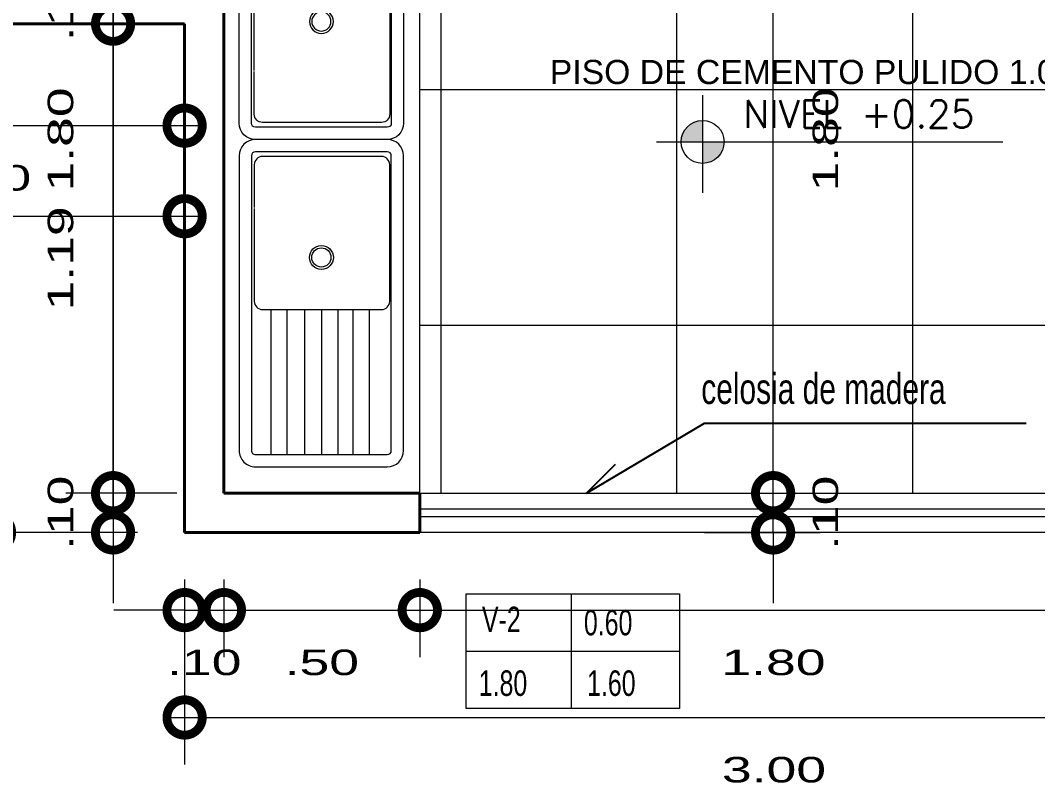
# Model space of a CAD drawing. Header units: inches. Extents: x 155.3 to 248.5, y 20.6 to 88.6.
# Drawn here: x 213.975 to 216.564, y 63.026 to 64.976 of the extents above; entities that cross this region are included whole.
import ezdxf

# ---------------------------------------------------------------- set-up
doc = ezdxf.new("R2010")
doc.units = ezdxf.units.IN
doc.header["$MEASUREMENT"] = 0
doc.linetypes.add('CONTINUA', pattern=[0])
for name, color, linetype in [('COTAS', 252, 'Continuous'), ('MOBILIARIO', 252, 'Continuous'), ('MURO', 7, 'Continuous'), ('PUERTAS', 23, 'Continuous'), ('TEXTOS PLANTA', 7, 'Continuous'), ('TEXTURAS', 251, 'Continuous')]:
    doc.layers.add(name, color=color, linetype=linetype)
doc.styles.add('Celso', font='swissel.ttf', dxfattribs={"width": 1.5})
doc.styles.add('ROMANS', font='romans', dxfattribs={"width": 1.1, "height": 1})
doc.styles.get("Standard").update_dxf_attribs({"font": 'arial.ttf'})
doc.dimstyles.new('PLANTA 1-50', dxfattribs={"dimtxt": 0.065, "dimasz": 0.18, "dimexe": 0.12, "dimexo": 0.12, "dimgap": 0.1, "dimtad": 2, "dimzin": 4, "dimdsep": 46, "dimtxsty": 'Celso', "dimblk": 'DOTSMALL', "dimcen": 0.065, "dimdle": 0.05, "dimclrd": 14, "dimclre": 251, "dimclrt": 256, "dimaunit": 1, "dimadec": 4, "dimazin": 1, "dimtfac": 1, "dimtix": 1, "dimtmove": 0, "dimatfit": 3, "dimldrblk": 'DOTSMALL', "dimfxl": 1, "dimlwd": 9, "dimlwe": 9, "dimarcsym": 0})

# ---------------------------------------------------------------- blocks, each defined once
blk = doc.blocks.new('A$C31FD5974')
at = {"color": 8, "linetype": 'ByBlock', "lineweight": 0}
for p, q in [((0.7914, 0.4186), (0.0416, 0.4186)), ((0, 0.3769), (0, 0.0416)), ((0.0312, 0.3769), (0.0312, 0.0416)), ((0.7914, 0.3873), (0.0416, 0.3873)), ((0.4119, 0.3831), (0.0641, 0.3831)), ((0.8018, 0.0416), (0.8018, 0.3769)), ((0.833, 0.0416), (0.833, 0.3769)), ((0.0433, 0.3623), (0.0433, 0.0594)), ((0.4327, 0.0594), (0.4327, 0.3623)), ((0.8033, 0.3316), (0.4327, 0.3316)), ((0.4355, 0.2897), (0.8033, 0.2897)), ((0.4327, 0.2511), (0.8006, 0.2511)), ((0.4355, 0.2093), (0.8033, 0.2093)), ((0.8033, 0.1674), (0.4327, 0.1674)), ((0.8006, 0.1224), (0.4327, 0.1224)), ((0.4327, 0.0805), (0.8033, 0.0805)), ((0.0416, 0.0312), (0.2813, 0.0312)), ((0.0641, 0.0386), (0.1731, 0.0386)), ((0.1758, 0.0386), (0.4119, 0.0386)), ((0.2813, 0.0312), (0.7914, 0.0312)), ((0.0416, 0), (0.2813, 0)), ((0.2813, 0), (0.7914, 0))]:
    blk.add_line(p, q, dxfattribs=at)
blk.add_circle((0.3002, 0.2093), 0.0304, dxfattribs=at)
at = {"color": 8, "lineweight": 0}
blk.add_circle((0.3002, 0.2093), 0.0244, dxfattribs=at)
at = {"color": 8, "linetype": 'ByBlock', "lineweight": 0}
for centre, radius, start, end in [((0.0416, 0.3769), 0.0416, 90, 180), ((0.7914, 0.3769), 0.0416, 0, 90), ((0.0416, 0.3769), 0.0104, 90, 180), ((0.0641, 0.3623), 0.0208, 90, 180), ((0.4119, 0.3623), 0.0208, 0, 90), ((0.7914, 0.3769), 0.0104, 360, 90), ((0.0641, 0.0594), 0.0208, 180, 270), ((0.4119, 0.0594), 0.0208, 270, 360), ((0.0416, 0.0416), 0.0416, 180, 270), ((0.0416, 0.0416), 0.0104, 180, 270), ((0.7914, 0.0416), 0.0416, 270, 0), ((0.7914, 0.0416), 0.0104, 270, 0)]:
    blk.add_arc(centre, radius, start, end, dxfattribs=at)
blk = doc.blocks.new('_DotSmall')
at = {"color": 0, "linetype": 'ByBlock', "lineweight": 0, "const_width": 0.5}
blk.add_lwpolyline([(-0.0625, 0, 1), (0.0625, 0, 1)], format="xyb", close=True, dxfattribs=at)
blk = doc.blocks.new('*D585')
at = {"layer": 'COTAS', "color": 251, "linetype": 'CONTINUA', "lineweight": 9, "transparency": 16777216}
blk.add_line((213.7928, 64.8476), (213.7928, 64.5882), dxfattribs=at)
at = {"layer": 'COTAS', "color": 251, "linetype": 'Continuous', "lineweight": 9, "transparency": 16777216}
blk.add_line((214.3928, 64.8476), (214.3928, 64.5882), dxfattribs=at)
at = {"layer": 'COTAS', "color": 14, "linetype": 'CONTINUA', "lineweight": 9, "transparency": 16777216}
blk.add_line((213.7428, 64.7082), (214.4428, 64.7082), dxfattribs=at)
at = {"layer": 'Defpoints', "color": 0, "lineweight": 0, "transparency": 16777216}
for p in [(213.7928, 64.9676), (214.3928, 64.9676), (214.3928, 64.7082)]:
    blk.add_point(p, dxfattribs=at)
at = {"layer": 'COTAS', "color": 14, "lineweight": 9, "transparency": 16777216, "xscale": 0.18, "yscale": 0.18, "zscale": 0.18, "rotation": 180}
blk.add_blockref('_DotSmall', (213.7928, 64.7082), dxfattribs=at)
at = {"layer": 'COTAS', "color": 14, "lineweight": 9, "transparency": 16777216, "xscale": 0.18, "yscale": 0.18, "zscale": 0.18}
blk.add_blockref('_DotSmall', (214.3928, 64.7082), dxfattribs=at)
at = {"layer": 'COTAS', "lineweight": 0, "transparency": 16777216, "insert": (213.9078, 64.5749), "char_height": 0.065, "attachment_point": 5, "style": 'Celso'}
blk.add_mtext('.60', dxfattribs=at)
blk = doc.blocks.new('*D388')
at = {"layer": 'COTAS', "color": 251, "linetype": 'CONTINUA', "lineweight": 9, "transparency": 16777216}
blk.add_line((211.3928, 64.8476), (211.3928, 64.3577), dxfattribs=at)
at = {"layer": 'COTAS', "color": 251, "linetype": 'Continuous', "lineweight": 9, "transparency": 16777216}
blk.add_line((214.3928, 64.8476), (214.3928, 64.3577), dxfattribs=at)
at = {"layer": 'COTAS', "color": 14, "linetype": 'CONTINUA', "lineweight": 9, "transparency": 16777216}
blk.add_line((211.3428, 64.4777), (214.4428, 64.4777), dxfattribs=at)
at = {"layer": 'Defpoints', "color": 0, "lineweight": 0, "transparency": 16777216}
for p in [(211.3928, 64.9676), (214.3928, 64.9676), (214.3928, 64.4777)]:
    blk.add_point(p, dxfattribs=at)
at = {"layer": 'COTAS', "color": 14, "lineweight": 9, "transparency": 16777216, "xscale": 0.18, "yscale": 0.18, "zscale": 0.18, "rotation": 180}
blk.add_blockref('_DotSmall', (211.3928, 64.4777), dxfattribs=at)
at = {"layer": 'COTAS', "color": 14, "lineweight": 9, "transparency": 16777216, "xscale": 0.18, "yscale": 0.18, "zscale": 0.18}
blk.add_blockref('_DotSmall', (214.3928, 64.4777), dxfattribs=at)
at = {"layer": 'COTAS', "lineweight": 0, "transparency": 16777216, "insert": (212.8928, 64.3444), "char_height": 0.065, "attachment_point": 5, "style": 'Celso'}
blk.add_mtext('3.00', dxfattribs=at)
blk = doc.blocks.new('*D650')
at = {"layer": 'COTAS', "color": 14, "linetype": 'CONTINUA', "lineweight": 9, "transparency": 16777216}
blk.add_line((214.2107, 65.623), (214.2107, 63.723), dxfattribs=at)
at = {"layer": 'COTAS', "color": 251, "linetype": 'CONTINUA', "lineweight": 9, "transparency": 16777216}
blk.add_line((214.3728, 65.573), (214.0907, 65.573), dxfattribs=at)
at = {"layer": 'COTAS', "color": 251, "linetype": 'Continuous', "lineweight": 9, "transparency": 16777216}
blk.add_line((214.3728, 63.773), (214.0907, 63.773), dxfattribs=at)
at = {"layer": 'Defpoints', "color": 0, "lineweight": 0, "transparency": 16777216}
for p in [(214.4928, 65.573), (214.2107, 63.773), (214.4928, 63.773)]:
    blk.add_point(p, dxfattribs=at)
at = {"layer": 'COTAS', "color": 14, "lineweight": 9, "transparency": 16777216, "xscale": 0.18, "yscale": 0.18, "zscale": 0.18}
for p, rotation in [((214.2107, 65.573), 90), ((214.2107, 63.773), 270)]:
    blk.add_blockref('_DotSmall', p, dxfattribs=dict(at, rotation=rotation))
at = {"layer": 'COTAS', "lineweight": 0, "transparency": 16777216, "insert": (214.0773, 64.673), "char_height": 0.065, "attachment_point": 5, "rotation": 90, "style": 'Celso'}
blk.add_mtext('1.80', dxfattribs=at)
blk = doc.blocks.new('*D651')
at = {"layer": 'COTAS', "color": 14, "linetype": 'CONTINUA', "lineweight": 9, "transparency": 16777216}
blk.add_line((214.2107, 63.723), (214.2107, 65.623), dxfattribs=at)
at = {"layer": 'COTAS', "color": 251, "linetype": 'Continuous', "lineweight": 9, "transparency": 16777216}
blk.add_line((214.3701, 65.573), (214.0907, 65.573), dxfattribs=at)
at = {"layer": 'COTAS', "color": 251, "linetype": 'CONTINUA', "lineweight": 9, "transparency": 16777216}
blk.add_line((214.3728, 63.773), (214.0907, 63.773), dxfattribs=at)
at = {"layer": 'Defpoints', "color": 0, "lineweight": 0, "transparency": 16777216}
for p in [(214.2107, 65.573), (214.4901, 65.573), (214.4928, 63.773)]:
    blk.add_point(p, dxfattribs=at)
at = {"layer": 'COTAS', "color": 14, "lineweight": 9, "transparency": 16777216, "xscale": 0.18, "yscale": 0.18, "zscale": 0.18}
for p, rotation in [((214.2107, 65.573), 90), ((214.2107, 63.773), 270)]:
    blk.add_blockref('_DotSmall', p, dxfattribs=dict(at, rotation=rotation))
at = {"layer": 'COTAS', "lineweight": 0, "transparency": 16777216, "insert": (214.0773, 64.673), "char_height": 0.065, "attachment_point": 5, "rotation": 90, "style": 'Celso'}
blk.add_mtext('1.80', dxfattribs=at)
blk = doc.blocks.new('*D653')
at = {"layer": 'COTAS', "color": 14, "linetype": 'CONTINUA', "lineweight": 9, "transparency": 16777216}
for p, q in [((214.2107, 65.0676), (214.2107, 65.2476)), ((214.2107, 65.0676), (214.2107, 64.9676)), ((214.2107, 64.9676), (214.2107, 64.7876))]:
    blk.add_line(p, q, dxfattribs=at)
at = {"layer": 'COTAS', "color": 251, "linetype": 'CONTINUA', "lineweight": 9, "transparency": 16777216}
blk.add_line((214.2728, 65.0676), (214.0907, 65.0676), dxfattribs=at)
at = {"layer": 'COTAS', "color": 251, "linetype": 'Continuous', "lineweight": 9, "transparency": 16777216}
blk.add_line((214.2728, 64.9676), (214.0907, 64.9676), dxfattribs=at)
at = {"layer": 'Defpoints', "color": 0, "lineweight": 0, "transparency": 16777216}
for p in [(214.3928, 65.0676), (214.2107, 64.9676), (214.3928, 64.9676)]:
    blk.add_point(p, dxfattribs=at)
at = {"layer": 'COTAS', "color": 14, "lineweight": 9, "transparency": 16777216, "xscale": 0.18, "yscale": 0.18, "zscale": 0.18}
for p, rotation in [((214.2107, 65.0676), 270), ((214.2107, 64.9676), 90)]:
    blk.add_blockref('_DotSmall', p, dxfattribs=dict(at, rotation=rotation))
at = {"layer": 'COTAS', "lineweight": 0, "transparency": 16777216, "insert": (214.0773, 65.0176), "char_height": 0.065, "attachment_point": 5, "rotation": 90, "style": 'Celso'}
blk.add_mtext('.10', dxfattribs=at)
blk = doc.blocks.new('*D654')
at = {"layer": 'COTAS', "color": 14, "linetype": 'CONTINUA', "lineweight": 9, "transparency": 16777216}
blk.add_line((214.2107, 65.0176), (214.2107, 63.723), dxfattribs=at)
at = {"layer": 'COTAS', "color": 251, "linetype": 'CONTINUA', "lineweight": 9, "transparency": 16777216}
blk.add_line((214.2728, 64.9676), (214.0907, 64.9676), dxfattribs=at)
at = {"layer": 'COTAS', "color": 251, "linetype": 'Continuous', "lineweight": 9, "transparency": 16777216}
blk.add_line((214.3728, 63.773), (214.0907, 63.773), dxfattribs=at)
at = {"layer": 'Defpoints', "color": 0, "lineweight": 0, "transparency": 16777216}
for p in [(214.3928, 64.9676), (214.2107, 63.773), (214.4928, 63.773)]:
    blk.add_point(p, dxfattribs=at)
at = {"layer": 'COTAS', "color": 14, "lineweight": 9, "transparency": 16777216, "xscale": 0.18, "yscale": 0.18, "zscale": 0.18}
for p, rotation in [((214.2107, 64.9676), 90), ((214.2107, 63.773), 270)]:
    blk.add_blockref('_DotSmall', p, dxfattribs=dict(at, rotation=rotation))
at = {"layer": 'COTAS', "lineweight": 0, "transparency": 16777216, "insert": (214.0773, 64.3703), "char_height": 0.065, "attachment_point": 5, "rotation": 90, "style": 'Celso'}
blk.add_mtext('1.19', dxfattribs=at)
blk = doc.blocks.new('*D655')
at = {"layer": 'COTAS', "color": 14, "linetype": 'CONTINUA', "lineweight": 9, "transparency": 16777216}
for p, q in [((214.2107, 63.773), (214.2107, 63.953)), ((214.2107, 63.773), (214.2107, 63.673)), ((214.2107, 63.673), (214.2107, 63.493))]:
    blk.add_line(p, q, dxfattribs=at)
at = {"layer": 'COTAS', "color": 251, "linetype": 'CONTINUA', "lineweight": 9, "transparency": 16777216}
blk.add_line((214.3728, 63.773), (214.0907, 63.773), dxfattribs=at)
at = {"layer": 'COTAS', "color": 251, "linetype": 'Continuous', "lineweight": 9, "transparency": 16777216}
blk.add_line((214.2728, 63.673), (214.0907, 63.673), dxfattribs=at)
at = {"layer": 'Defpoints', "color": 0, "lineweight": 0, "transparency": 16777216}
for p in [(214.4928, 63.773), (214.2107, 63.673), (214.3928, 63.673)]:
    blk.add_point(p, dxfattribs=at)
at = {"layer": 'COTAS', "color": 14, "lineweight": 9, "transparency": 16777216, "xscale": 0.18, "yscale": 0.18, "zscale": 0.18}
for p, rotation in [((214.2107, 63.773), 270), ((214.2107, 63.673), 90)]:
    blk.add_blockref('_DotSmall', p, dxfattribs=dict(at, rotation=rotation))
at = {"layer": 'COTAS', "lineweight": 0, "transparency": 16777216, "insert": (214.0773, 63.723), "char_height": 0.065, "attachment_point": 5, "rotation": 90, "style": 'Celso'}
blk.add_mtext('.10', dxfattribs=at)
blk = doc.blocks.new('*D362')
at = {"layer": 'COTAS', "color": 14, "linetype": 'CONTINUA', "lineweight": 9, "transparency": 16777216}
blk.add_line((213.9078, 70.073), (213.9078, 63.623), dxfattribs=at)
at = {"layer": 'COTAS', "color": 251, "linetype": 'CONTINUA', "lineweight": 9, "transparency": 16777216}
blk.add_line((214.2728, 70.023), (213.7878, 70.023), dxfattribs=at)
at = {"layer": 'COTAS', "color": 251, "linetype": 'Continuous', "lineweight": 9, "transparency": 16777216}
blk.add_line((214.2728, 63.673), (213.7878, 63.673), dxfattribs=at)
at = {"layer": 'Defpoints', "color": 0, "lineweight": 0, "transparency": 16777216}
for p in [(214.3928, 70.023), (213.9078, 63.673), (214.3928, 63.673)]:
    blk.add_point(p, dxfattribs=at)
at = {"layer": 'COTAS', "color": 14, "lineweight": 9, "transparency": 16777216, "xscale": 0.18, "yscale": 0.18, "zscale": 0.18}
for p, rotation in [((213.9078, 70.023), 90), ((213.9078, 63.673), 270)]:
    blk.add_blockref('_DotSmall', p, dxfattribs=dict(at, rotation=rotation))
at = {"layer": 'COTAS', "lineweight": 0, "transparency": 16777216, "insert": (213.7744, 66.848), "char_height": 0.065, "attachment_point": 5, "rotation": 90, "style": 'Celso'}
blk.add_mtext('6.35', dxfattribs=at)
blk = doc.blocks.new('*D363')
at = {"layer": 'COTAS', "color": 251, "linetype": 'CONTINUA', "lineweight": 9, "transparency": 16777216}
blk.add_line((214.3928, 63.553), (214.3928, 63.3554), dxfattribs=at)
at = {"layer": 'COTAS', "color": 251, "linetype": 'Continuous', "lineweight": 9, "transparency": 16777216}
blk.add_line((214.4928, 63.553), (214.4928, 63.3554), dxfattribs=at)
at = {"layer": 'COTAS', "color": 14, "linetype": 'CONTINUA', "lineweight": 9, "transparency": 16777216}
for p, q in [((214.3928, 63.4754), (214.2128, 63.4754)), ((214.3928, 63.4754), (214.4928, 63.4754)), ((214.4928, 63.4754), (214.6728, 63.4754))]:
    blk.add_line(p, q, dxfattribs=at)
at = {"layer": 'Defpoints', "color": 0, "lineweight": 0, "transparency": 16777216}
for p in [(214.3928, 63.673), (214.4928, 63.673), (214.4928, 63.4754)]:
    blk.add_point(p, dxfattribs=at)
at = {"layer": 'COTAS', "color": 14, "lineweight": 9, "transparency": 16777216, "xscale": 0.18, "yscale": 0.18, "zscale": 0.18}
blk.add_blockref('_DotSmall', (214.3928, 63.4754), dxfattribs=at)
at = {"layer": 'COTAS', "color": 14, "lineweight": 9, "transparency": 16777216, "xscale": 0.18, "yscale": 0.18, "zscale": 0.18, "rotation": 180}
blk.add_blockref('_DotSmall', (214.4928, 63.4754), dxfattribs=at)
at = {"layer": 'COTAS', "lineweight": 0, "transparency": 16777216, "insert": (214.4428, 63.342), "char_height": 0.065, "attachment_point": 5, "style": 'Celso'}
blk.add_mtext('.10', dxfattribs=at)
blk = doc.blocks.new('*D478')
at = {"layer": 'COTAS', "color": 251, "linetype": 'CONTINUA', "lineweight": 9, "transparency": 16777216}
blk.add_line((214.4928, 63.553), (214.4928, 63.3554), dxfattribs=at)
at = {"layer": 'COTAS', "color": 251, "linetype": 'Continuous', "lineweight": 9, "transparency": 16777216}
blk.add_line((214.9914, 63.553), (214.9914, 63.3554), dxfattribs=at)
at = {"layer": 'COTAS', "color": 14, "linetype": 'CONTINUA', "lineweight": 9, "transparency": 16777216}
blk.add_line((214.4428, 63.4754), (215.0414, 63.4754), dxfattribs=at)
at = {"layer": 'Defpoints', "color": 0, "lineweight": 0, "transparency": 16777216}
for p in [(214.4928, 63.673), (214.9914, 63.673), (214.9914, 63.4754)]:
    blk.add_point(p, dxfattribs=at)
at = {"layer": 'COTAS', "color": 14, "lineweight": 9, "transparency": 16777216, "xscale": 0.18, "yscale": 0.18, "zscale": 0.18, "rotation": 180}
blk.add_blockref('_DotSmall', (214.4928, 63.4754), dxfattribs=at)
at = {"layer": 'COTAS', "color": 14, "lineweight": 9, "transparency": 16777216, "xscale": 0.18, "yscale": 0.18, "zscale": 0.18}
blk.add_blockref('_DotSmall', (214.9914, 63.4754), dxfattribs=at)
at = {"layer": 'COTAS', "lineweight": 0, "transparency": 16777216, "insert": (214.7421, 63.342), "char_height": 0.065, "attachment_point": 5, "style": 'Celso'}
blk.add_mtext('.50', dxfattribs=at)
blk = doc.blocks.new('*D479')
at = {"layer": 'COTAS', "color": 251, "linetype": 'CONTINUA', "lineweight": 9, "transparency": 16777216}
blk.add_line((214.9914, 63.553), (214.9914, 63.3554), dxfattribs=at)
at = {"layer": 'COTAS', "color": 251, "linetype": 'Continuous', "lineweight": 9, "transparency": 16777216}
blk.add_line((216.7914, 63.553), (216.7914, 63.3554), dxfattribs=at)
at = {"layer": 'COTAS', "color": 14, "linetype": 'CONTINUA', "lineweight": 9, "transparency": 16777216}
blk.add_line((214.9414, 63.4754), (216.8414, 63.4754), dxfattribs=at)
at = {"layer": 'Defpoints', "color": 0, "lineweight": 0, "transparency": 16777216}
for p in [(214.9914, 63.673), (216.7914, 63.673), (216.7914, 63.4754)]:
    blk.add_point(p, dxfattribs=at)
at = {"layer": 'COTAS', "color": 14, "lineweight": 9, "transparency": 16777216, "xscale": 0.18, "yscale": 0.18, "zscale": 0.18, "rotation": 180}
blk.add_blockref('_DotSmall', (214.9914, 63.4754), dxfattribs=at)
at = {"layer": 'COTAS', "color": 14, "lineweight": 9, "transparency": 16777216, "xscale": 0.18, "yscale": 0.18, "zscale": 0.18}
blk.add_blockref('_DotSmall', (216.7914, 63.4754), dxfattribs=at)
at = {"layer": 'COTAS', "lineweight": 0, "transparency": 16777216, "insert": (215.8914, 63.342), "char_height": 0.065, "attachment_point": 5, "style": 'Celso'}
blk.add_mtext('1.80', dxfattribs=at)
blk = doc.blocks.new('*D364')
at = {"layer": 'COTAS', "color": 251, "linetype": 'CONTINUA', "lineweight": 9, "transparency": 16777216}
blk.add_line((214.3928, 63.553), (214.3928, 63.0822), dxfattribs=at)
at = {"layer": 'COTAS', "color": 251, "linetype": 'Continuous', "lineweight": 9, "transparency": 16777216}
blk.add_line((217.3928, 63.553), (217.3928, 63.0822), dxfattribs=at)
at = {"layer": 'COTAS', "color": 14, "linetype": 'CONTINUA', "lineweight": 9, "transparency": 16777216}
blk.add_line((214.3428, 63.2022), (217.4428, 63.2022), dxfattribs=at)
at = {"layer": 'Defpoints', "color": 0, "lineweight": 0, "transparency": 16777216}
for p in [(214.3928, 63.673), (217.3928, 63.673), (217.3928, 63.2022)]:
    blk.add_point(p, dxfattribs=at)
at = {"layer": 'COTAS', "color": 14, "lineweight": 9, "transparency": 16777216, "xscale": 0.18, "yscale": 0.18, "zscale": 0.18, "rotation": 180}
blk.add_blockref('_DotSmall', (214.3928, 63.2022), dxfattribs=at)
at = {"layer": 'COTAS', "color": 14, "lineweight": 9, "transparency": 16777216, "xscale": 0.18, "yscale": 0.18, "zscale": 0.18}
blk.add_blockref('_DotSmall', (217.3928, 63.2022), dxfattribs=at)
at = {"layer": 'COTAS', "lineweight": 0, "transparency": 16777216, "insert": (215.8928, 63.0689), "char_height": 0.065, "attachment_point": 5, "style": 'Celso'}
blk.add_mtext('3.00', dxfattribs=at)
blk = doc.blocks.new('*D576')
at = {"layer": 'COTAS', "color": 14, "linetype": 'CONTINUA', "lineweight": 9, "transparency": 16777216}
for p, q in [((215.8906, 63.773), (215.8906, 63.953)), ((215.8906, 63.673), (215.8906, 63.773)), ((215.8906, 63.673), (215.8906, 63.493))]:
    blk.add_line(p, q, dxfattribs=at)
at = {"layer": 'COTAS', "color": 251, "linetype": 'Continuous', "lineweight": 9, "transparency": 16777216}
blk.add_line((215.7159, 63.773), (216.0106, 63.773), dxfattribs=at)
at = {"layer": 'COTAS', "color": 251, "linetype": 'CONTINUA', "lineweight": 9, "transparency": 16777216}
blk.add_line((215.7159, 63.673), (216.0106, 63.673), dxfattribs=at)
at = {"layer": 'Defpoints', "color": 0, "lineweight": 0, "transparency": 16777216}
for p in [(215.5959, 63.773), (215.8906, 63.773), (215.5959, 63.673)]:
    blk.add_point(p, dxfattribs=at)
at = {"layer": 'COTAS', "color": 14, "lineweight": 9, "transparency": 16777216, "xscale": 0.18, "yscale": 0.18, "zscale": 0.18}
for p, rotation in [((215.8906, 63.773), 270), ((215.8906, 63.673), 90)]:
    blk.add_blockref('_DotSmall', p, dxfattribs=dict(at, rotation=rotation))
at = {"layer": 'COTAS', "lineweight": 0, "transparency": 16777216, "insert": (216.024, 63.723), "char_height": 0.065, "attachment_point": 5, "rotation": 90, "style": 'Celso'}
blk.add_mtext('.10', dxfattribs=at)
blk = doc.blocks.new('*D577')
at = {"layer": 'COTAS', "color": 14, "linetype": 'CONTINUA', "lineweight": 9, "transparency": 16777216}
blk.add_line((215.8906, 63.723), (215.8906, 65.623), dxfattribs=at)
at = {"layer": 'COTAS', "color": 251, "linetype": 'Continuous', "lineweight": 9, "transparency": 16777216}
blk.add_line((215.7614, 65.573), (216.0106, 65.573), dxfattribs=at)
at = {"layer": 'COTAS', "color": 251, "linetype": 'CONTINUA', "lineweight": 9, "transparency": 16777216}
blk.add_line((215.7159, 63.773), (216.0106, 63.773), dxfattribs=at)
at = {"layer": 'Defpoints', "color": 0, "lineweight": 0, "transparency": 16777216}
for p in [(215.6414, 65.573), (215.8906, 65.573), (215.5959, 63.773)]:
    blk.add_point(p, dxfattribs=at)
at = {"layer": 'COTAS', "color": 14, "lineweight": 9, "transparency": 16777216, "xscale": 0.18, "yscale": 0.18, "zscale": 0.18}
for p, rotation in [((215.8906, 65.573), 90), ((215.8906, 63.773), 270)]:
    blk.add_blockref('_DotSmall', p, dxfattribs=dict(at, rotation=rotation))
at = {"layer": 'COTAS', "lineweight": 0, "transparency": 16777216, "insert": (216.024, 64.673), "char_height": 0.065, "attachment_point": 5, "rotation": 90, "style": 'Celso'}
blk.add_mtext('1.80', dxfattribs=at)

msp = doc.modelspace()

# ---------------------------------------------------------------- hatches: boundary and pattern name
at = {"layer": 'TEXTOS PLANTA', "lineweight": 9}
h = msp.add_hatch(color=7, dxfattribs=at)
h.paths.add_polyline_path([(215.6564, 64.6668), (215.711, 64.6668), (215.711, 64.7214, 0.414214)])
h.paths.add_polyline_path([(215.711, 64.6668), (215.711, 64.6121, 0.414214), (215.7656, 64.6668)])
at = {"layer": 'TEXTURAS', "lineweight": 0}
h = msp.add_hatch(dxfattribs=at)
h.set_pattern_fill('_USER', color=251, scale=0.6, angle=90, style=0, double=1, pattern_type=0)
h.set_pattern_definition([(90, (52.4455, 0), (-0.6, 4e-17), []), (180, (52.4455, 0), (-7e-17, -0.6), [])])
h.paths.add_polyline_path([(215.6414, 65.573), (214.9914, 65.573), (214.9914, 63.773), (216.7914, 63.773), (217.2928, 63.773), (217.2928, 66.323), (216.4928, 66.323), (216.4928, 66.273), (215.6414, 66.273), (215.6414, 66.24), (215.6204, 66.24), (215.6204, 66.252), (215.5964, 66.252), (215.5964, 65.694), (215.6204, 65.694), (215.6204, 65.706), (215.6414, 65.706), (215.6414, 65.673)])

# ---------------------------------------------------------------- linework, layer by layer
msp.add_lwpolyline([(215.4888, 63.846), (215.4158, 63.773), (215.7158, 63.9514), (216.5347, 63.9514)])
at = {"layer": 'MURO', "color": 7, "lineweight": 40}
for p, q in [((214.4928, 63.773), (214.4928, 65.573)), ((213.7928, 64.9676), (214.3928, 64.9676)), ((214.3928, 64.9676), (214.3928, 63.673)), ((214.4928, 63.773), (214.9914, 63.773)), ((214.9914, 63.773), (214.9914, 63.673)), ((214.3928, 63.673), (214.9914, 63.673))]:
    msp.add_line(p, q, dxfattribs=at)
at = {"layer": 'PUERTAS', "lineweight": 0}
for p, q in [((214.9914, 63.773), (216.7914, 63.773)), ((214.9914, 63.733), (216.7914, 63.733)), ((216.7914, 63.713), (214.9914, 63.713)), ((216.7914, 63.673), (214.9914, 63.673))]:
    msp.add_line(p, q, dxfattribs=at)
at = {"layer": 'TEXTOS PLANTA', "color": 7, "lineweight": 9}
for p, q in [((215.711, 64.7856), (215.711, 64.5374)), ((215.5938, 64.6668), (216.4752, 64.6668))]:
    msp.add_line(p, q, dxfattribs=at)
for points in [[(215.109, 63.5166), (215.6522, 63.5166), (215.6522, 63.2247), (215.109, 63.2247), (215.109, 63.5166)], [(215.3766, 63.5166), (215.3766, 63.2247)], [(215.109, 63.3707), (215.6522, 63.3707)]]:
    msp.add_lwpolyline(points, dxfattribs=at)
msp.add_circle((215.711, 64.6668), 0.0546, dxfattribs=at)
at = {"layer": 'TEXTURAS', "color": 251, "lineweight": 0}
msp.add_line((214.9914, 63.773), (214.9914, 65.573), dxfattribs=at)

# ---------------------------------------------------------------- block references
at = {"layer": 'MOBILIARIO', "lineweight": 0, "rotation": 270}
msp.add_blockref('A$C31FD5974', (214.5316, 64.673), dxfattribs=at)
at = {"layer": 'TEXTURAS', "color": 251, "lineweight": 0, "xscale": -1, "rotation": 270}
msp.add_blockref('A$C31FD5974', (214.5316, 64.673), dxfattribs=at)

# ---------------------------------------------------------------- texts
at = {"width": 0.7}
msp.add_text('celosia de madera', height=0.077838, dxfattribs=at).set_placement((215.7077, 64))
at = {"layer": 'TEXTOS PLANTA', "color": 7, "lineweight": 9}
msp.add_text('PISO DE CEMENTO PULIDO 1.00 X 1.00', height=0.061427, dxfattribs=at).set_placement((215.3222, 64.814))
at = {"layer": 'TEXTOS PLANTA', "color": 7, "lineweight": 9, "style": 'ROMANS'}
msp.add_text('NIVEL +0.25', height=0.07, dxfattribs=at).set_placement((215.8145, 64.7027))
at = {"layer": 'TEXTOS PLANTA', "color": 7, "lineweight": 9, "width": 0.7}
for s, p in [('V-2', (215.1495, 63.4193)), ('0.60', (215.409, 63.4112)), ('1.80', (215.1414, 63.2571)), ('1.60', (215.4171, 63.2571))]:
    msp.add_text(s, height=0.06486, dxfattribs=at).set_placement(p)

# ---------------------------------------------------------------- dimensions: what is measured, and where the dimension line sits
at = {"layer": 'COTAS', "lineweight": 0}
for base, p1, p2, picture, middle in [((213.9078, 63.673), (214.3928, 70.023), (214.3928, 63.673), '*D362', (213.7744, 66.848)), ((215.8906, 63.773), (215.5959, 63.673), (215.5959, 63.773), '*D576', (216.024, 63.723))]:
    dim = msp.add_linear_dim(base=base, p1=p1, p2=p2, angle=90, dimstyle='PLANTA 1-50', dxfattribs=at)
    dim.commit()
    dim.dimension.update_dxf_attribs({"geometry": picture, "text_midpoint": middle})
for base, p1, p2, picture, middle in [((214.2107, 63.773), (214.4928, 65.573), (214.4928, 63.773), '*D650', (214.0773, 64.673)), ((214.2107, 65.573), (214.4928, 63.773), (214.4901, 65.573), '*D651', (214.0773, 64.673)), ((215.8906, 65.573), (215.5959, 63.773), (215.6414, 65.573), '*D577', (216.024, 64.673)), ((214.2107, 64.9676), (214.3928, 65.0676), (214.3928, 64.9676), '*D653', (214.0773, 65.0176)), ((214.2107, 63.773), (214.3928, 64.9676), (214.4928, 63.773), '*D654', (214.0773, 64.3703)), ((214.2107, 63.673), (214.4928, 63.773), (214.3928, 63.673), '*D655', (214.0773, 63.723))]:
    dim = msp.add_linear_dim(base=base, p1=p1, p2=p2, angle=90, dimstyle='PLANTA 1-50', override={"dimtmove": 1}, dxfattribs=at)
    dim.commit()
    dim.dimension.update_dxf_attribs({"geometry": picture, "text_midpoint": middle})
for base, p1, p2, picture, middle in [((214.3928, 64.4777), (211.3928, 64.9676), (214.3928, 64.9676), '*D388', (212.8928, 64.3444)), ((214.4928, 63.4754), (214.3928, 63.673), (214.4928, 63.673), '*D363', (214.4428, 63.342)), ((217.3928, 63.2022), (214.3928, 63.673), (217.3928, 63.673), '*D364', (215.8928, 63.0689))]:
    dim = msp.add_linear_dim(base=base, p1=p1, p2=p2, dimstyle='PLANTA 1-50', dxfattribs=at)
    dim.commit()
    dim.dimension.update_dxf_attribs({"geometry": picture, "text_midpoint": middle})
dim = msp.add_linear_dim(base=(214.3928, 64.7082), p1=(213.7928, 64.9676), p2=(214.3928, 64.9676), dimstyle='PLANTA 1-50', dxfattribs=at)
dim.commit()
dim.dimension.update_dxf_attribs({"geometry": '*D585', "text_midpoint": (213.9078, 64.7082), "dimtype": 160})
for base, p1, p2, picture, middle in [((214.9914, 63.4754), (214.4928, 63.673), (214.9914, 63.673), '*D478', (214.7421, 63.342)), ((216.7914, 63.4754), (214.9914, 63.673), (216.7914, 63.673), '*D479', (215.8914, 63.342))]:
    dim = msp.add_linear_dim(base=base, p1=p1, p2=p2, dimstyle='PLANTA 1-50', override={"dimtmove": 1}, dxfattribs=at)
    dim.commit()
    dim.dimension.update_dxf_attribs({"geometry": picture, "text_midpoint": middle})

doc.saveas('drawing.dxf')
